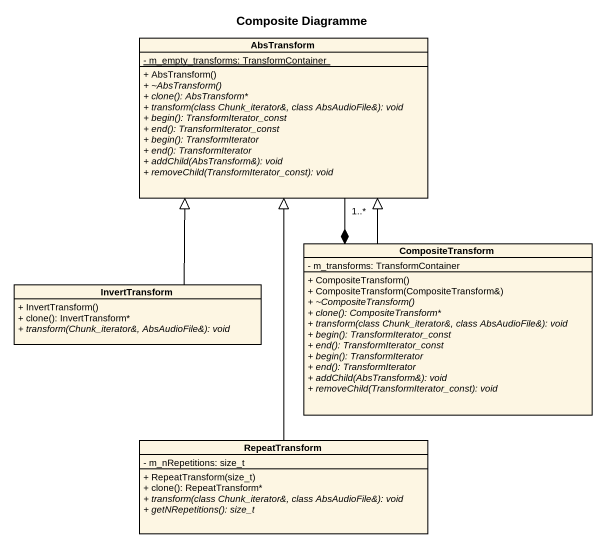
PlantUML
@startuml
title Composite Diagramme
hide circle
hide empty members
skinparam classAttributeIconSize 0
class AbsTransform {
  {static} - m_empty_transforms: TransformContainer
  + AbsTransform()
  {abstract} + ~AbsTransform()
  {abstract} + clone(): AbsTransform*
  {abstract} + transform(class Chunk_iterator&, class AbsAudioFile&): void
  {abstract} + begin(): TransformIterator_const
  {abstract} + end(): TransformIterator_const
  {abstract} + begin(): TransformIterator
  {abstract} + end(): TransformIterator
  {abstract} + addChild(AbsTransform&): void
  {abstract} + removeChild(TransformIterator_const): void
}
class CompositeTransform {
  - m_transforms: TransformContainer
  + CompositeTransform()
  + CompositeTransform(CompositeTransform&)
  {abstract} + ~CompositeTransform()
  {abstract} + clone(): CompositeTransform*
  {abstract} + transform(class Chunk_iterator&, class AbsAudioFile&): void
  {abstract} + begin(): TransformIterator_const
  {abstract} + end(): TransformIterator_const
  {abstract} + begin(): TransformIterator
  {abstract} + end(): TransformIterator
  {abstract} + addChild(AbsTransform&): void
  {abstract} + removeChild(TransformIterator_const): void
}
class InvertTransform {
  + InvertTransform()
  + clone(): InvertTransform*
  {abstract} + transform(Chunk_iterator&, AbsAudioFile&): void
}
class RepeatTransform {
  - m_nRepetitions: size_t
  + RepeatTransform(size_t)
  + clone(): RepeatTransform*
  {abstract} + transform(class Chunk_iterator&, class AbsAudioFile&): void
  {abstract} + getNRepetitions(): size_t
}
AbsTransform "1..*" --* CompositeTransform
CompositeTransform -up-|> AbsTransform
InvertTransform -up-|> AbsTransform
RepeatTransform -up-|> AbsTransform
@enduml
